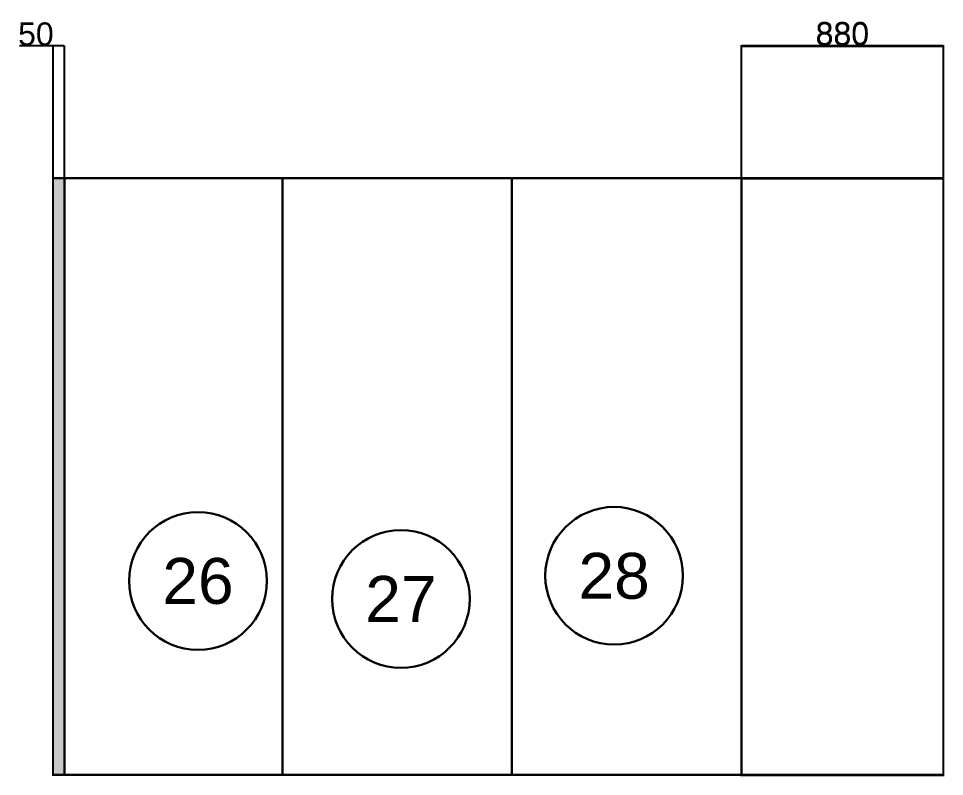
# Model space of a CAD drawing. Header units: millimetres. Extents: x 55547 to 190849, y 191990 to 326950.
# Drawn here: x 186814 to 190849, y 225015 to 228318 of the extents above; entities that cross this region are included whole.
import ezdxf
from ezdxf.enums import TextEntityAlignment as Align

# ---------------------------------------------------------------- set-up
doc = ezdxf.new("R2010")
doc.units = ezdxf.units.MM
doc.layers.get('Defpoints').update_dxf_attribs({"color": 144})
for name, color, linetype in [('000_50T 1pcs', 3, 'Continuous'), ('000_50T 갯수', 2, 'Continuous'), ('000_삭제분', 4, 'Continuous')]:
    doc.layers.add(name, color=color, linetype=linetype)
doc.styles.get("Standard").update_dxf_attribs({"font": 'arial.ttf'})
doc.dimstyles.new('ISO-25', dxfattribs={"dimtxt": 2.5, "dimasz": 2.5, "dimexe": 1.25, "dimexo": 0.625, "dimtad": 1, "dimtxsty": 'Standard', "dimcen": 2.5, "dimadec": 0, "dimazin": 0, "dimtfac": 1, "dimtmove": 0, "dimatfit": 3, "dimfxl": 1, "dimarcsym": 0})

# ---------------------------------------------------------------- blocks, each defined once
blk = doc.blocks.new('*D200')
at = {"layer": '000_50T 1pcs', "color": 0, "lineweight": -2, "transparency": 16777216}
for p, q in [((186964.4, 228198.5), (186817.7, 228198.5)), ((186964.4, 227623.1), (186964.4, 228199.7)), ((187011.9, 228198.5), (186966.9, 228198.5)), ((187014.4, 227623.1), (187014.4, 228199.7))]:
    blk.add_line(p, q, dxfattribs=at)
at = {"layer": '000_50T 1pcs', "color": 0, "transparency": 16777216}
for points in [[(186966.9, 228198.9), (186966.9, 228198), (186964.4, 228198.5)], [(187011.9, 228198.9), (187011.9, 228198), (187014.4, 228198.5)]]:
    blk.add_solid(points, dxfattribs=at)
at = {"layer": 'Defpoints', "color": 0, "transparency": 16777216}
for p in [(186964.4, 228198.5), (186964.4, 227622.5), (187014.4, 227622.5)]:
    blk.add_point(p, dxfattribs=at)
at = {"layer": '000_50T 1pcs', "color": 0, "lineweight": 30, "transparency": 16777216, "insert": (186889.8, 228250.1), "char_height": 100, "attachment_point": 5}
blk.add_mtext('50', dxfattribs=at)
blk = doc.blocks.new('*D201')
at = {"layer": '000_50T 1pcs', "color": 0, "lineweight": -2, "transparency": 16777216}
for p, q in [((189964.4, 227623.1), (189964.4, 228201.8)), ((189966.9, 228200.5), (190841.9, 228200.5)), ((190844.4, 227623.1), (190844.4, 228201.8))]:
    blk.add_line(p, q, dxfattribs=at)
at = {"layer": '000_50T 1pcs', "color": 0, "transparency": 16777216}
for points in [[(189966.9, 228200.9), (189966.9, 228200.1), (189964.4, 228200.5)], [(190841.9, 228200.9), (190841.9, 228200.1), (190844.4, 228200.5)]]:
    blk.add_solid(points, dxfattribs=at)
at = {"layer": 'Defpoints', "color": 0, "transparency": 16777216}
for p in [(190844.4, 228200.5), (189964.4, 227622.5), (190844.4, 227622.5)]:
    blk.add_point(p, dxfattribs=at)
at = {"layer": '000_50T 1pcs', "color": 0, "lineweight": 30, "transparency": 16777216, "insert": (190404.4, 228252.2), "char_height": 100, "attachment_point": 5}
blk.add_mtext('880', dxfattribs=at)
blk = doc.blocks.new('*D269')
at = {"layer": '000_삭제분', "color": 0, "lineweight": -2, "transparency": 16777216}
for p, q in [((189964.4, 227620.6), (189964.4, 228199.3)), ((189966.9, 228198), (190841.9, 228198)), ((190844.4, 227620.6), (190844.4, 228199.3))]:
    blk.add_line(p, q, dxfattribs=at)
at = {"layer": '000_삭제분', "color": 0, "transparency": 16777216}
for points in [[(189966.9, 228198.4), (189966.9, 228197.6), (189964.4, 228198)], [(190841.9, 228198.4), (190841.9, 228197.6), (190844.4, 228198)]]:
    blk.add_solid(points, dxfattribs=at)
at = {"layer": 'Defpoints', "color": 0, "transparency": 16777216}
for p in [(190844.4, 228198), (189964.4, 227620), (190844.4, 227620)]:
    blk.add_point(p, dxfattribs=at)
at = {"layer": '000_삭제분', "color": 0, "lineweight": 30, "transparency": 16777216, "insert": (190404.4, 228249.7), "char_height": 100, "attachment_point": 5}
blk.add_mtext('880', dxfattribs=at)

msp = doc.modelspace()

# ---------------------------------------------------------------- hatches: boundary and pattern name
at = {"layer": '000_50T 1pcs', "transparency": 33554687}
h = msp.add_hatch(dxfattribs=at)
h.set_pattern_fill('HOUND', color=1)
h.set_pattern_definition([(0, (-200030.634, 32134.2966), (6.35, 1.5875), [25.4, -12.7]), (90, (-200030.634, 32134.2966), (-1.5875, -6.35), [25.4, -12.7])])
h.paths.add_polyline_path([(187014.381, 227622.496), (186964.381, 227622.496), (186964.381, 225021.871), (187014.381, 225021.871)])

# ---------------------------------------------------------------- linework, layer by layer
at = {"layer": '000_50T 1pcs', "const_width": 10}
for points in [[(186964.381, 227622.496), (186964.381, 225022.496), (187964.381, 225022.496), (187964.381, 227622.496)], [(187964.381, 227622.496), (187964.381, 225022.496), (188964.381, 225022.496), (188964.381, 227622.496)], [(188964.381, 227622.496), (188964.381, 225022.496), (189964.381, 225022.496), (189964.381, 227622.496)]]:
    msp.add_lwpolyline(points, close=True, dxfattribs=at)
at = {"layer": '000_50T 1pcs', "color": 1, "const_width": 10}
msp.add_lwpolyline([(187014.381, 227622.496), (186964.381, 227622.496), (186964.381, 225021.871), (187014.381, 225021.871)], close=True, dxfattribs=at)
at = {"layer": '000_50T 1pcs', "lineweight": 30}
msp.add_lwpolyline([(187014.381, 227622.496), (186964.381, 227622.496)], dxfattribs=at)
at = {"layer": '000_50T 1pcs', "lineweight": 30, "const_width": 10}
msp.add_lwpolyline([(190844.381, 227622.496), (189964.381, 227622.496), (189964.381, 225022.496), (190844.381, 225022.496)], close=True, dxfattribs=at)
at = {"layer": '000_50T 갯수', "color": 2, "lineweight": 30}
for centre in [(189409.741, 225889.486), (187596.102, 225867.096), (188480.531, 225788.728)]:
    msp.add_circle(centre, 300, dxfattribs=at)
at = {"layer": '000_삭제분', "color": 1, "lineweight": 30, "const_width": 10, "elevation": 0}
msp.add_lwpolyline([(190844.381, 227619.996), (189964.381, 227619.996), (189964.381, 225019.996), (190844.381, 225019.996)], close=True, dxfattribs=at)

# ---------------------------------------------------------------- texts
at = {"layer": '000_50T 갯수', "color": 2, "lineweight": 30}
for s, p in [('28', (189409.741, 225889.486)), ('26', (187596.102, 225867.096)), ('27', (188480.531, 225788.728))]:
    msp.add_text(s, height=200, dxfattribs=at).set_placement(p, align=Align.MIDDLE_CENTER)

# ---------------------------------------------------------------- dimensions: what is measured, and where the dimension line sits
at = {"layer": '000_50T 1pcs', "lineweight": 30}
for base, p1, p2, picture, middle in [((190844.381, 228200.524), (189964.381, 227622.496), (190844.381, 227622.496), '*D201', (190404.381, 228252.206)), ((186964.381, 228198.457), (187014.381, 227622.496), (186964.381, 227622.496), '*D200', (186889.803, 228250.139))]:
    dim = msp.add_linear_dim(base=base, p1=p1, p2=p2, dimstyle='ISO-25', override={"dimtxt": 100}, dxfattribs=at)
    dim.commit()
    dim.dimension.update_dxf_attribs({"geometry": picture, "text_midpoint": middle})
at = {"layer": '000_삭제분', "color": 1, "lineweight": 30}
dim = msp.add_linear_dim(base=(190844.381, 228198.024, 0), p1=(189964.381, 227619.996, 0), p2=(190844.381, 227619.996, 0), dimstyle='ISO-25', override={"dimtxt": 100}, dxfattribs=at)
dim.commit()
dim.dimension.update_dxf_attribs({"geometry": '*D269', "text_midpoint": (190404.381, 228249.706, 0)})

doc.saveas('drawing.dxf')
